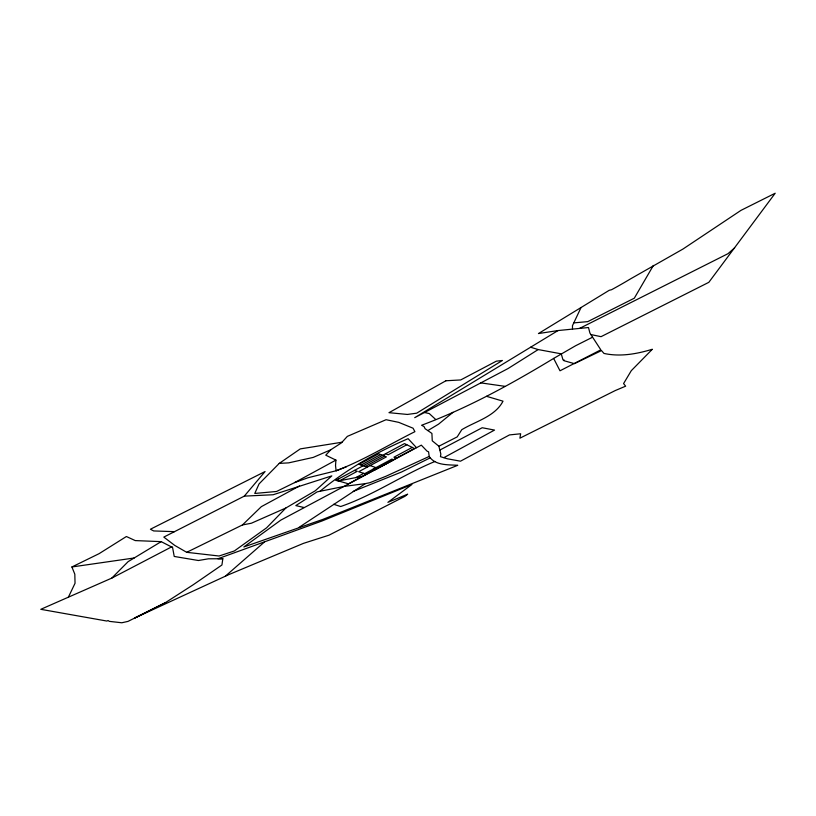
<?xml version="1.0" encoding="UTF-8"?>
<svg xmlns="http://www.w3.org/2000/svg" width="816" height="816" viewBox="0 0 816 816"><rect width="100%" height="100%" fill="white"/><g stroke="black" fill="none" stroke-linecap="round" stroke-linejoin="round"><path stroke-width="1.22" d="M346.361 466.793L336.131 470.771C363.538 460.306 388.702 444.751 414.905 431.674L413.059 428.206L398.779 422.372L386.07 419.71L347.351 436.376L341.353 442.935L330.755 449.779L325.768 455.185L335.917 460.112L335.519 465.589L336.131 470.771L308.06 477.727L294.596 482.603L276.553 491.477L254.765 493.456L259.07 483.888L279.245 463.396L300.278 448.892L341.996 442.231M222.839 558.715L221.932 564.998L193.198 584.766L165.148 602.82L128 621.394L121.808 622.771L109.334 621.364L108.089 620.537L106.855 621.047L40.8 609.317L111.782 578.105L171.513 546.934L172.462 546.883L174.226 556.451L198.421 560.51L208.417 558.807L222.839 558.715L217.943 558.746L321.963 521.006L411.907 484.5L387.896 502.35L407.663 494.18L404.991 496.301L329.011 535.184L303.46 543.364L228.674 574.678L134.956 617.906L165.148 602.82M581.043 307.53L572.465 325.696L572.495 329.123M68.381 597.179L75.041 583.267L74.817 574.199L71.91 566.967L99.124 553.646L126.388 536.52L135.242 540.59L161.18 541.64L171.513 546.934M653.392 265.414L634.307 298.197L587.765 321.626L573.74 322.891M590.825 334.54L601.045 336.671L708.829 282.326L775.2 193.229L740.989 210.355L682.9 249.084L630.564 278.858A85.792 14.912 -29.1 0 1 611.623 289.69L609.215 290.312L538.438 333.56L558.042 330.551L588.489 327.532L589.917 333.081L600.831 349.84L560 370.79L553.646 358.428L575.647 345.719L592.498 337.243M244.31 496.128L273.156 494.741L331.806 475.881L315.231 490.814L285.865 508.001L266.587 527.83L234.325 550.973L219.055 556.012L186.701 552.32L174.726 545.404L163.812 537.091L244.31 496.128L265.067 471.546L150.409 529.237L153.653 530.941L174.481 531.655M111.782 578.105L128.153 561.622L161.18 541.64M186.701 552.32L242.454 524.943L261.344 506.654L299.543 485.938M734.645 247.819L728.025 253.664L579.554 328.42M264.445 541.997L225.4 576.147M453.033 412.304L438.549 424.167L427.859 430.583L425.116 428.737L424.055 426.564L421.566 425.258C467.925 407.939 511.408 383.999 553.646 358.428M320.015 491.283C346.474 469.384 376.604 452.197 408.092 438.682L416.537 447.709M336.365 480.624L339.303 478.543M299.186 527.258L365.354 483.623L369.893 482.695L386.029 476.228L429.196 456.44L428.573 451.799L427.115 451.207L421.321 445.148L280.847 520.098L243.841 546.965L323.054 519.323L457.745 465.304C448.086 464.651 435.244 465.681 429.196 456.44M427.859 430.583L431.909 433.449L432.256 440.803L438.886 446.23L440.834 454.012L440.456 456.674L447.26 458.755L460.469 461.193L509.49 434.918L520.659 433.765L519.904 438.192L615.295 390.538L625.648 386.172L623.577 383.591L631.298 370.668L652.331 349.258C636.817 353.991 620.078 357.01 603.983 353.43L601.504 350.594L574.403 363.65L563.917 360.692L564.08 359.948L562.979 359.846L561.245 353.838L538.193 349.564L508.113 368.516L414.712 417.67L558.042 330.551M294.596 482.603L335.917 460.112M443.914 457.643L494.527 430.083L482.185 427.737L439.997 449.993M361.1 465.049L380.695 454.543M365.221 466.456L384.53 456.103M339.711 480.716L357.286 471.301L354.47 470.414M406.837 444.751L388.1 454.787L385.58 453.737M355.878 477.595L363.793 473.351M412.253 447.413L393.934 457.215L396.29 458.204M364.721 473.647L391.894 459.102L393.669 459.816L375.013 469.802L373.116 469.149M438.886 446.23L457.195 436.886L461.764 429.706C475.697 421.24 495.006 416.619 503.013 401.176L486.54 396.321M430.134 457.888L401.482 472.036L353.246 491.395M434.948 461.468C402.716 474.82 373.769 495.108 340.69 506.522L333.673 504.308M285.865 508.001L251.338 523.24L242.454 524.943M330.755 449.779L313.222 457.409L288.701 462.866L279.245 463.396M337.977 481.052L362.437 476.32M71.91 566.967L134.171 557.991M365.354 483.623L344.27 486.377L317.23 491.844L295.81 505.594L304.082 507.532M424.524 412.498L429.277 413.569L435.754 419.536M480.777 382.877L504.982 386.335M530.635 347.239L538.193 349.564M366.435 474.188L358.663 471.73L386.417 456.868L378.726 453.747L358.999 464.324L367.231 467.14M370.148 465.579L375.962 467.629M336.1 480.257L348.432 483.817L414.446 448.494L404.491 443.598L336.1 480.257M445.913 380.766L388.987 412.682L407.378 414.446L416.701 413.182L502.411 360.478L496.332 361.172L460.714 379.94L445.913 380.766"/></g></svg>
